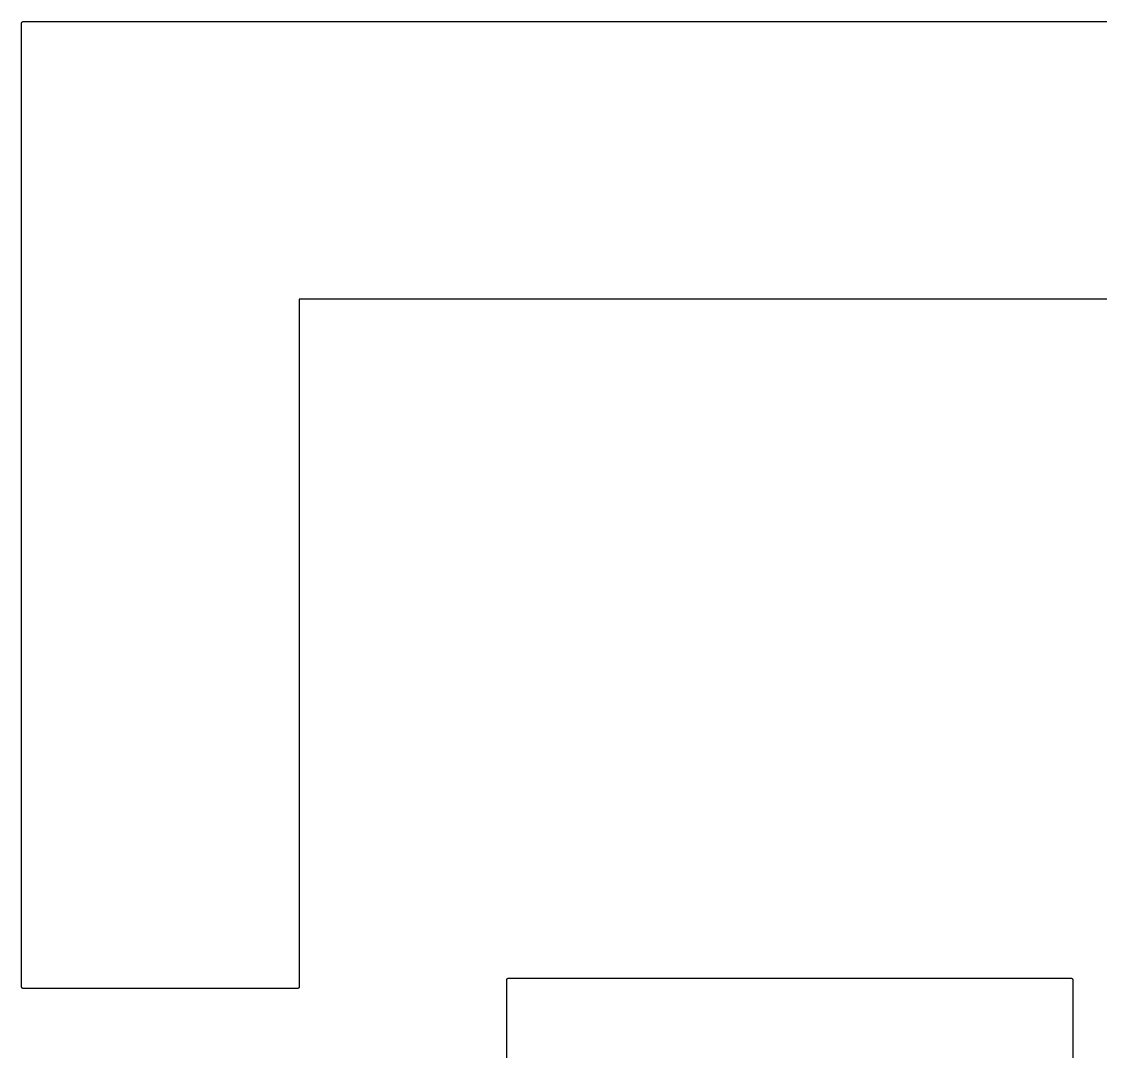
# Model space of a CAD drawing. Extents: x -1.2 to 49.3, y 2.3 to 45.6.
# Drawn here: x 37.205 to 40.452, y 36.973 to 40.072 of the extents above; entities that cross this region are included whole.
import ezdxf

# ---------------------------------------------------------------- set-up
doc = ezdxf.new("R2010")
doc.units = 0
doc.layers.add('BLACK', color=7, linetype='CONTINUOUS')

msp = doc.modelspace()

# ---------------------------------------------------------------- linework, layer by layer
at = {"layer": 'BLACK', "linetype": 'CONTINUOUS'}
for p, q in [((37.2075, 40.0714), (37.2079, 40.0716)), ((37.2079, 40.0716), (37.2079, 40.0716)), ((37.2079, 40.0716), (37.208, 40.0716)), ((37.208, 40.0716), (37.2084, 40.0718)), ((37.2084, 40.0718), (37.2089, 40.0719)), ((37.2089, 40.0719), (37.2093, 40.072)), ((37.2089, 40.0719), (37.2089, 40.0719)), ((37.2089, 40.0719), (37.2089, 40.0719)), ((37.2093, 40.072), (37.2098, 40.072)), ((37.2098, 40.072), (49.3173, 40.072)), ((37.2048, 40.0671), (37.2049, 40.0676)), ((37.2048, 37.1672), (37.2048, 40.0671)), ((37.2049, 40.068), (37.2051, 40.0686)), ((37.2049, 40.0676), (37.2049, 40.068)), ((37.2049, 40.068), (37.2049, 40.068)), ((37.2049, 40.068), (37.2049, 40.068)), ((37.2051, 40.0686), (37.2052, 40.0689)), ((37.2052, 40.069), (37.2055, 40.0695)), ((37.2052, 40.0689), (37.2052, 40.069)), ((37.2052, 40.069), (37.2052, 40.069)), ((37.2055, 40.0695), (37.2057, 40.0698)), ((37.2057, 40.0698), (37.206, 40.0702)), ((37.2057, 40.0698), (37.2057, 40.0698)), ((37.2057, 40.0698), (37.2057, 40.0698)), ((37.206, 40.0702), (37.2063, 40.0705)), ((37.2063, 40.0706), (37.2067, 40.0708)), ((37.2063, 40.0705), (37.2063, 40.0706)), ((37.2063, 40.0706), (37.2063, 40.0706)), ((37.2067, 40.0708), (37.2071, 40.0712)), ((37.2071, 40.0712), (37.2075, 40.0714)), ((37.2071, 40.0712), (37.2071, 40.0712)), ((37.2071, 40.0712), (37.2071, 40.0712)), ((48.4867, 39.2365), (38.0403, 39.2365)), ((38.0403, 39.2365), (38.0403, 37.1671)), ((38.6653, 37.1884), (38.6654, 37.1889)), ((38.6653, 36.4475), (38.6653, 37.1884)), ((38.6654, 37.1894), (38.6656, 37.1899)), ((38.6654, 37.1893), (38.6654, 37.1894)), ((38.6654, 37.1894), (38.6654, 37.1894)), ((38.6654, 37.1889), (38.6654, 37.1893)), ((38.6656, 37.1899), (38.6657, 37.1903)), ((38.6657, 37.1903), (38.666, 37.1908)), ((38.6657, 37.1903), (38.6657, 37.1903)), ((38.6657, 37.1903), (38.6657, 37.1903)), ((38.666, 37.1908), (38.6662, 37.1911)), ((38.6662, 37.1912), (38.6665, 37.1915)), ((38.6662, 37.1911), (38.6662, 37.1912)), ((38.6662, 37.1911), (38.6662, 37.1911)), ((38.6665, 37.1915), (38.6668, 37.1919)), ((38.6668, 37.1919), (38.6672, 37.1922)), ((38.6668, 37.1919), (38.6668, 37.1919)), ((38.6668, 37.1919), (38.6668, 37.1919)), ((38.6672, 37.1922), (38.6676, 37.1925)), ((38.6676, 37.1925), (38.668, 37.1927)), ((38.6676, 37.1925), (38.6676, 37.1925)), ((38.6676, 37.1925), (38.6676, 37.1925)), ((38.668, 37.1927), (38.6684, 37.193)), ((38.6684, 37.193), (38.6684, 37.193)), ((38.6684, 37.193), (38.6685, 37.193)), ((38.6685, 37.193), (38.6689, 37.1931)), ((38.6689, 37.1931), (38.6694, 37.1932)), ((38.6694, 37.1932), (38.6698, 37.1933)), ((38.6694, 37.1932), (38.6694, 37.1932)), ((38.6694, 37.1932), (38.6694, 37.1932)), ((38.6698, 37.1933), (38.6703, 37.1933)), ((38.6703, 37.1933), (40.3637, 37.1933)), ((40.3637, 37.1933), (40.3642, 37.1933)), ((40.3642, 37.1933), (40.3647, 37.1932)), ((40.3647, 37.1932), (40.3647, 37.1932)), ((40.3647, 37.1932), (40.3647, 37.1932)), ((40.3647, 37.1932), (40.3652, 37.1931)), ((40.3652, 37.1931), (40.3656, 37.1929)), ((40.3656, 37.1929), (40.3656, 37.1929)), ((40.3656, 37.1929), (40.3656, 37.1929)), ((40.3656, 37.1929), (40.3661, 37.1927)), ((40.3661, 37.1927), (40.3665, 37.1925)), ((40.3665, 37.1925), (40.3665, 37.1925)), ((40.3665, 37.1925), (40.3665, 37.1925)), ((40.3665, 37.1925), (40.3669, 37.1921)), ((40.3669, 37.1921), (40.3672, 37.1919)), ((40.3672, 37.1919), (40.3672, 37.1918)), ((40.3672, 37.1918), (40.3672, 37.1918)), ((40.3672, 37.1918), (40.3675, 37.1915)), ((40.3675, 37.1915), (40.3678, 37.1911)), ((40.3678, 37.1911), (40.3678, 37.1911)), ((40.3678, 37.1911), (40.3678, 37.1911)), ((40.3678, 37.1911), (40.3681, 37.1907)), ((40.3681, 37.1907), (40.3683, 37.1902)), ((40.3683, 37.1902), (40.3683, 37.1902)), ((40.3683, 37.1902), (40.3683, 37.1902)), ((40.3683, 37.1902), (40.3684, 37.1898)), ((40.3684, 37.1898), (40.3686, 37.1893)), ((40.3686, 37.1893), (40.3686, 37.1893)), ((40.3686, 37.1893), (40.3686, 37.1893)), ((40.3686, 37.1893), (40.3686, 37.1888)), ((40.3686, 37.1888), (40.3687, 37.1883)), ((40.3687, 37.1883), (40.3687, 36.4454)), ((37.2049, 37.1667), (37.2048, 37.1672)), ((37.2049, 37.1662), (37.2049, 37.1667)), ((37.2051, 37.1657), (37.2049, 37.1662)), ((37.2049, 37.1662), (37.2049, 37.1662)), ((37.2049, 37.1662), (37.2049, 37.1662)), ((37.2052, 37.1653), (37.2051, 37.1657)), ((37.2054, 37.1648), (37.2052, 37.1653)), ((37.2052, 37.1653), (37.2052, 37.1653)), ((37.2052, 37.1653), (37.2052, 37.1653)), ((37.2056, 37.1644), (37.2054, 37.1648)), ((37.2057, 37.1644), (37.2056, 37.1644)), ((37.206, 37.164), (37.2057, 37.1644)), ((37.2057, 37.1644), (37.2057, 37.1644)), ((37.2063, 37.1637), (37.206, 37.164)), ((37.2063, 37.1636), (37.2063, 37.1637)), ((37.2063, 37.1637), (37.2063, 37.1637)), ((37.2066, 37.1633), (37.2063, 37.1636)), ((37.207, 37.163), (37.2066, 37.1633)), ((37.2074, 37.1628), (37.207, 37.163)), ((37.207, 37.163), (37.207, 37.163)), ((37.207, 37.163), (37.207, 37.163)), ((37.2079, 37.1626), (37.2074, 37.1628)), ((37.2083, 37.1624), (37.2079, 37.1626)), ((37.2079, 37.1626), (37.2079, 37.1626)), ((37.2079, 37.1626), (37.2079, 37.1626)), ((37.2088, 37.1623), (37.2083, 37.1624)), ((37.2093, 37.1622), (37.2088, 37.1623)), ((37.2088, 37.1623), (37.2088, 37.1623)), ((37.2088, 37.1623), (37.2088, 37.1623)), ((37.2098, 37.1622), (37.2093, 37.1622)), ((38.0353, 37.1622), (37.2098, 37.1622)), ((38.0358, 37.1622), (38.0353, 37.1622)), ((38.0363, 37.1623), (38.0358, 37.1622)), ((38.0368, 37.1624), (38.0363, 37.1623)), ((38.0363, 37.1623), (38.0363, 37.1623)), ((38.0363, 37.1623), (38.0363, 37.1623)), ((38.0372, 37.1625), (38.0368, 37.1624)), ((38.0377, 37.1628), (38.0372, 37.1625)), ((38.0372, 37.1625), (38.0372, 37.1625)), ((38.0372, 37.1625), (38.0372, 37.1625)), ((38.0381, 37.163), (38.0377, 37.1628)), ((38.0385, 37.1633), (38.0381, 37.163)), ((38.0381, 37.163), (38.0381, 37.163)), ((38.0381, 37.163), (38.0381, 37.163)), ((38.0388, 37.1636), (38.0385, 37.1633)), ((38.0389, 37.1636), (38.0388, 37.1636)), ((38.0388, 37.1636), (38.0388, 37.1636)), ((38.0391, 37.164), (38.0389, 37.1636)), ((38.0395, 37.1643), (38.0391, 37.164)), ((38.0397, 37.1647), (38.0395, 37.1644)), ((38.0395, 37.1644), (38.0395, 37.1644)), ((38.0395, 37.1644), (38.0395, 37.1643)), ((38.0399, 37.1652), (38.0397, 37.1647)), ((38.0401, 37.1656), (38.0399, 37.1652)), ((38.0399, 37.1652), (38.0399, 37.1652)), ((38.0399, 37.1652), (38.0399, 37.1652)), ((38.0402, 37.1661), (38.0401, 37.1656)), ((38.0403, 37.1666), (38.0402, 37.1662)), ((38.0402, 37.1662), (38.0402, 37.1661)), ((38.0402, 37.1661), (38.0402, 37.1661)), ((38.0403, 37.1671), (38.0403, 37.1666))]:
    msp.add_line(p, q, dxfattribs=at)

doc.saveas('drawing.dxf')
